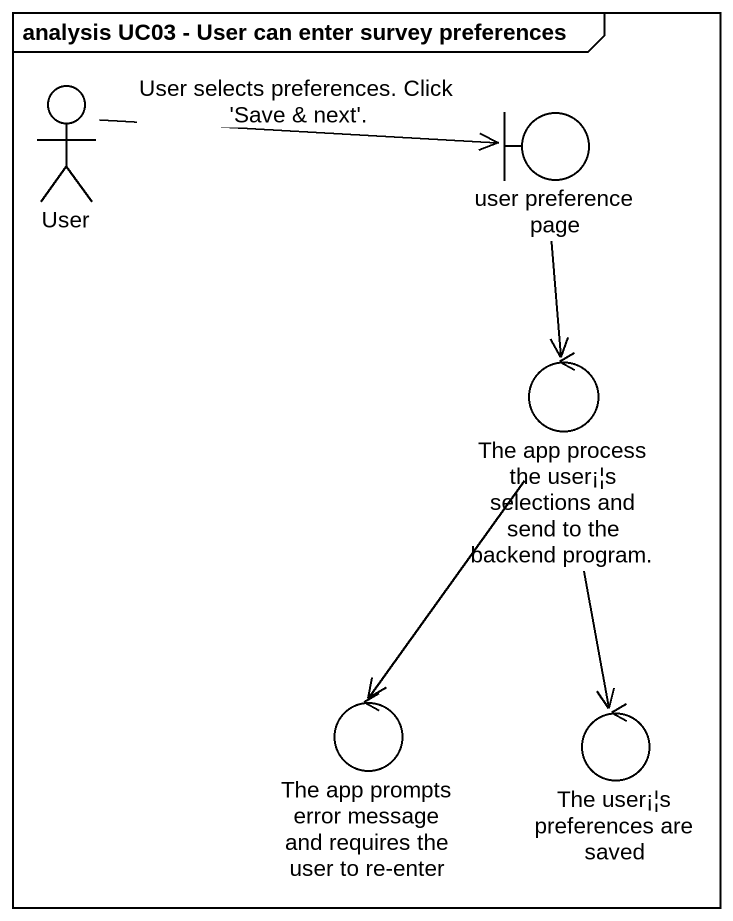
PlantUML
@startuml
mainframe analysis UC03 - User can enter survey preferences
actor User
boundary "user preference page" as user_preference_page
control "The app process the user¡¦s selections and send to the backend program." as The_app_process_the_user_s
control "The app prompts error message and requires the user to re-enter" as The_app_prompts_error
control "The user¡¦s preferences are saved" as The_user_s_preferences_are
User -right-> user_preference_page : User selects preferences. Click 'Save & next'.
user_preference_page --> The_app_process_the_user_s
The_app_process_the_user_s --> The_app_prompts_error
The_app_process_the_user_s --> The_user_s_preferences_are
@enduml
